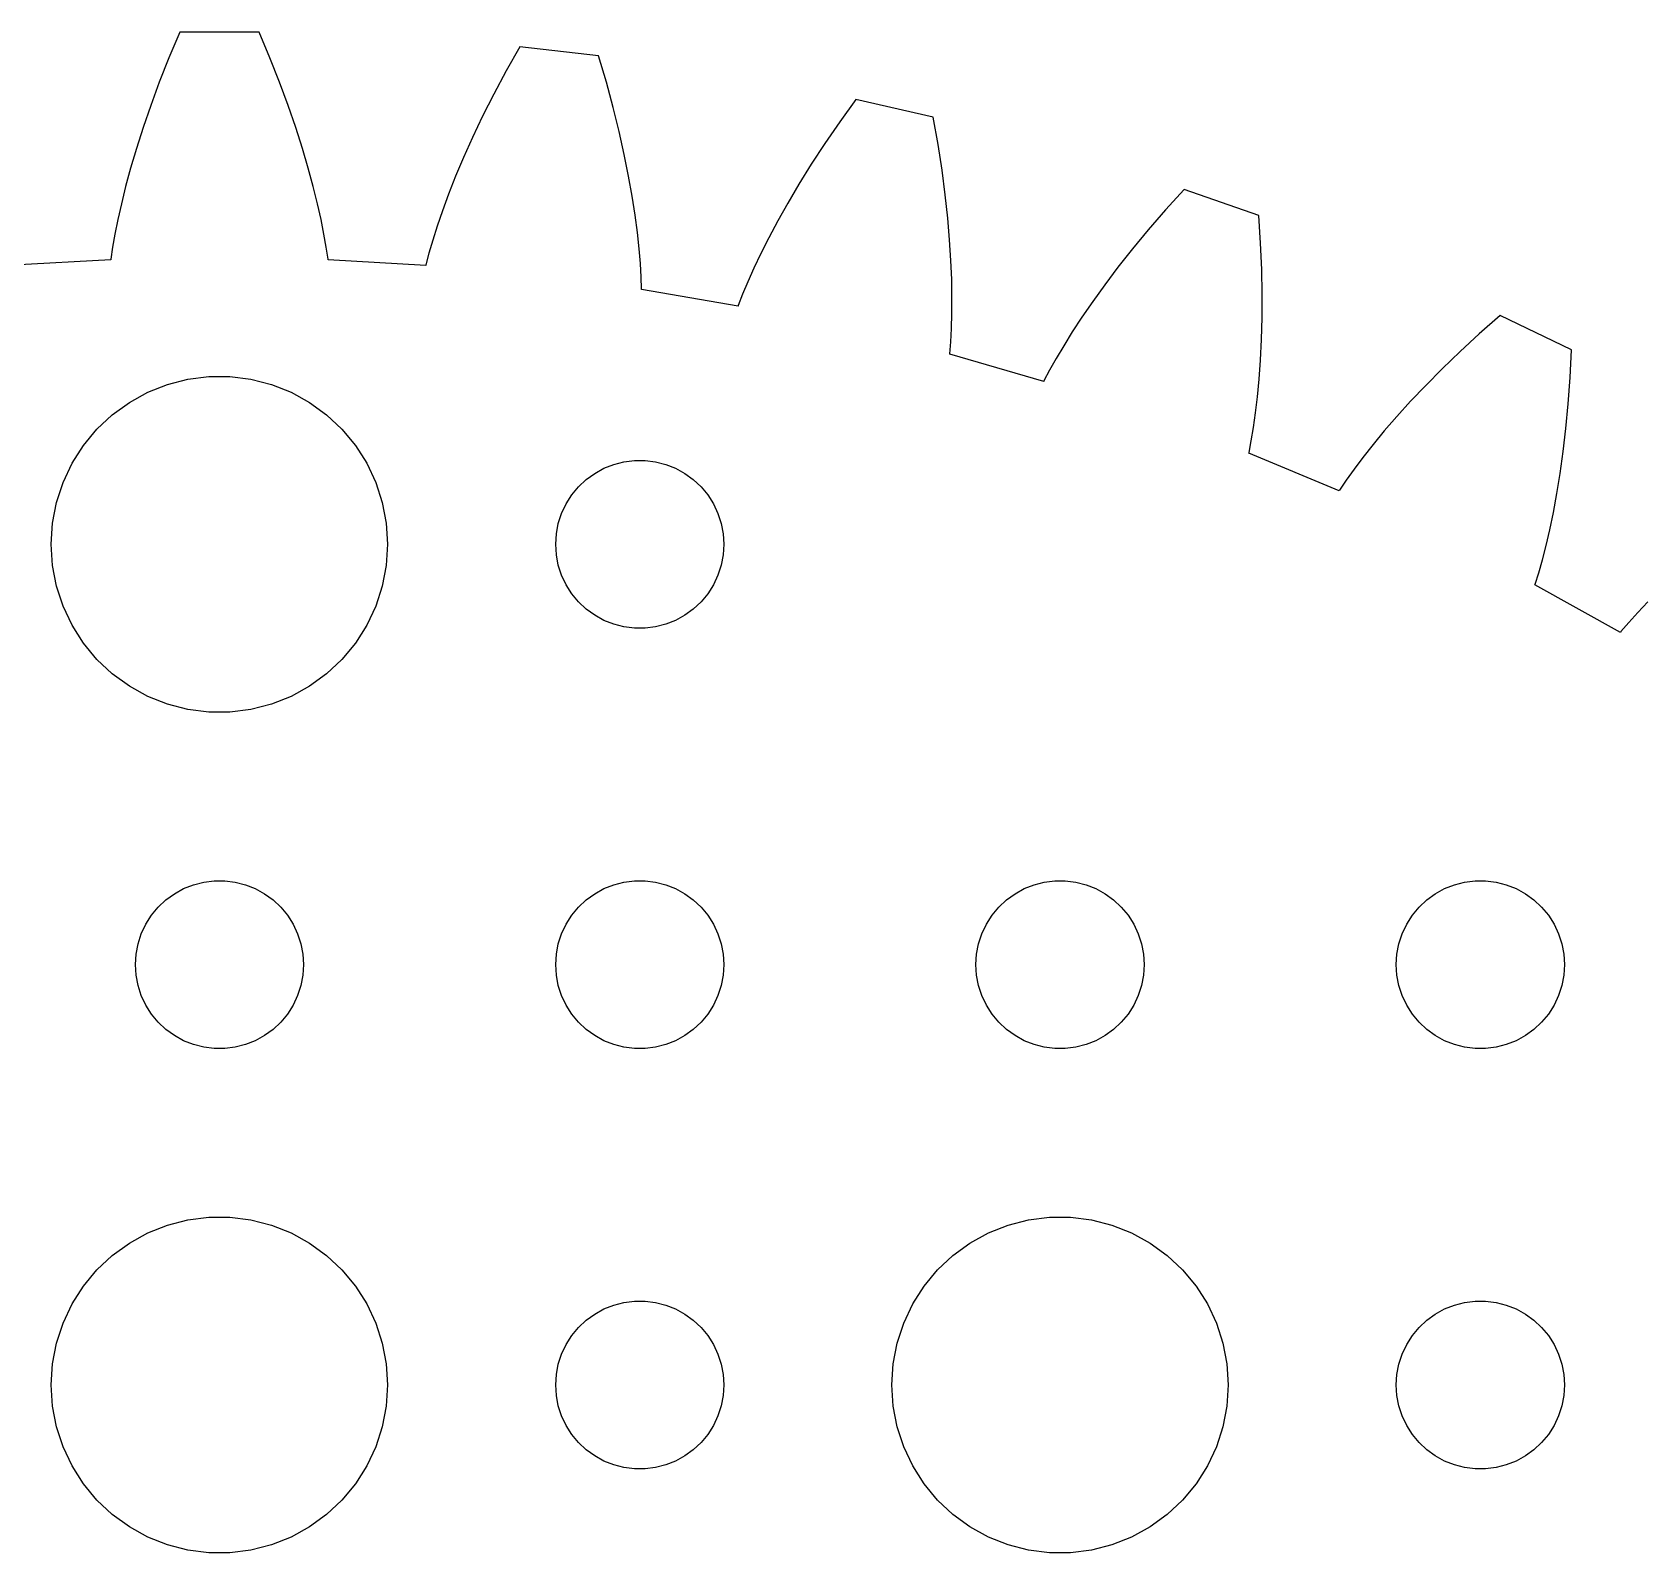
# Model space of a CAD drawing. Header units: metres. Extents: x -54 to 54, y -54 to 54.
# Drawn here: x -3.34 to 25.4, y 27.01 to 54.14 of the extents above; entities that cross this region are included whole.
import ezdxf

# ---------------------------------------------------------------- set-up
doc = ezdxf.new("R2010")
doc.units = ezdxf.units.M

msp = doc.modelspace()

# ---------------------------------------------------------------- linework, layer by layer
for p, q in [((-0.707458, 54.1374), (-0.899765, 53.6829)), ((0.707458, 54.1374), (-0.707458, 54.1374)), ((0.899765, 53.6829), (0.707458, 54.1374)), ((5.35844, 53.8762), (5.11647, 53.4461)), ((6.76447, 53.7177), (5.35844, 53.8762)), ((-0.899765, 53.6829), (-1.07236, 53.2478)), ((1.07236, 53.2478), (0.899765, 53.6829)), ((6.90468, 53.2446), (6.76447, 53.7177)), ((-1.07236, 53.2478), (-1.22618, 52.8327)), ((1.22618, 52.8327), (1.07236, 53.2478)), ((5.11647, 53.4461), (4.89624, 53.0331)), ((7.02747, 52.7929), (6.90468, 53.2446)), ((4.89624, 53.0331), (4.69691, 52.6378)), ((11.357, 52.9374), (11.0684, 52.5372)), ((12.7364, 52.6226), (11.357, 52.9374)), ((-1.22618, 52.8327), (-1.36227, 52.4383)), ((1.36227, 52.4383), (1.22618, 52.8327)), ((4.69691, 52.6378), (4.51752, 52.2611)), ((7.13385, 52.3632), (7.02747, 52.7929)), ((12.8228, 52.1367), (12.7364, 52.6226)), ((-1.36227, 52.4383), (-1.48166, 52.0651)), ((1.48166, 52.0651), (1.36227, 52.4383)), ((7.22493, 51.9561), (7.13385, 52.3632)), ((11.0684, 52.5372), (10.8033, 52.1514)), ((-1.48166, 52.0651), (-1.58534, 51.7136)), ((1.58534, 51.7136), (1.48166, 52.0651)), ((4.51752, 52.2611), (4.35709, 51.9036)), ((10.8033, 52.1514), (10.5609, 51.7809)), ((12.8942, 51.6741), (12.8228, 52.1367)), ((4.35709, 51.9036), (4.21471, 51.5659)), ((7.30177, 51.5718), (7.22493, 51.9561)), ((10.5609, 51.7809), (10.3405, 51.4267)), ((-1.58534, 51.7136), (-1.67439, 51.3844)), ((1.67439, 51.3844), (1.58534, 51.7136)), ((4.21471, 51.5659), (4.08936, 51.2488)), ((7.36545, 51.2109), (7.30177, 51.5718)), ((12.9518, 51.2352), (12.8942, 51.6741)), ((-1.67439, 51.3844), (-1.74988, 51.0779)), ((1.74988, 51.0779), (1.67439, 51.3844)), ((4.08936, 51.2488), (3.98003, 50.9527)), ((7.41708, 50.8738), (7.36545, 51.2109)), ((10.3405, 51.4267), (10.1411, 51.0894)), ((12.9967, 50.8204), (12.9518, 51.2352)), ((17.2127, 51.333), (16.8811, 50.9676)), ((18.5482, 50.8657), (17.2127, 51.333)), ((-1.74988, 51.0779), (-1.81288, 50.7946)), ((1.81288, 50.7946), (1.74988, 51.0779)), ((3.98003, 50.9527), (3.88571, 50.6782)), ((7.45778, 50.5608), (7.41708, 50.8738)), ((10.1411, 51.0894), (9.96176, 50.7698)), ((16.8811, 50.9676), (16.5744, 50.6139)), ((-1.81288, 50.7946), (-1.86449, 50.5349)), ((1.86449, 50.5349), (1.81288, 50.7946)), ((3.88571, 50.6782), (3.80534, 50.4259)), ((9.96176, 50.7698), (9.80168, 50.4687)), ((13.0301, 50.43), (12.9967, 50.8204)), ((16.5744, 50.6139), (16.2922, 50.2729)), ((18.5796, 50.3732), (18.5482, 50.8657)), ((-1.90581, 50.2991), (-1.93796, 50.0875)), ((-1.86449, 50.5349), (-1.90581, 50.2991)), ((1.90581, 50.2991), (1.86449, 50.5349)), ((1.93796, 50.0875), (1.90581, 50.2991)), ((3.80534, 50.4259), (3.73788, 50.1962)), ((7.48868, 50.2723), (7.45778, 50.5608)), ((9.80168, 50.4687), (9.6599, 50.1867)), ((13.0529, 50.0643), (13.0301, 50.43)), ((18.5988, 49.9055), (18.5796, 50.3732)), ((-1.93741, 50.0735), (-3.6815, 49.9797)), ((-1.93796, 50.0875), (-1.93741, 50.0735)), ((1.93758, 50.0776), (1.93796, 50.0875)), ((3.6812, 49.9756), (1.93758, 50.0776)), ((3.73788, 50.1962), (3.68224, 49.9895)), ((7.51086, 50.0084), (7.48868, 50.2723)), ((7.52553, 49.7694), (7.51086, 50.0084)), ((9.6599, 50.1867), (9.53543, 49.9245)), ((13.0665, 49.7235), (13.0529, 50.0643)), ((16.2922, 50.2729), (16.0334, 49.9456)), ((3.68224, 49.9895), (3.6812, 49.9756)), ((7.53378, 49.5556), (7.52553, 49.7694)), ((9.53543, 49.9245), (9.42732, 49.6828)), ((13.0719, 49.4079), (13.0665, 49.7235)), ((16.0334, 49.9456), (15.7975, 49.6327)), ((18.6069, 49.463), (18.5988, 49.9055)), ((7.5323, 49.5458), (7.53378, 49.5556)), ((9.25356, 49.2491), (7.5323, 49.5458)), ((9.33456, 49.4621), (9.25615, 49.2629)), ((9.42732, 49.6828), (9.33456, 49.4621)), ((15.7975, 49.6327), (15.5835, 49.3352)), ((18.6051, 49.0457), (18.6069, 49.463)), ((9.25615, 49.2629), (9.25356, 49.2491)), ((13.0703, 49.1177), (13.0719, 49.4079)), ((15.5835, 49.3352), (15.3908, 49.0539)), ((13.0628, 48.853), (13.0703, 49.1177)), ((15.3908, 49.0539), (15.2183, 48.7896)), ((18.5945, 48.654), (18.6051, 49.0457)), ((22.8519, 49.083), (22.4815, 48.757)), ((24.1267, 48.4691), (22.8519, 49.083)), ((13.0349, 48.4005), (13.0506, 48.6139)), ((13.0506, 48.6139), (13.0628, 48.853)), ((15.2183, 48.7896), (15.0652, 48.543)), ((18.5763, 48.288), (18.5945, 48.654)), ((22.4815, 48.757), (22.1372, 48.4399)), ((13.0323, 48.3909), (13.0349, 48.4005)), ((14.7095, 47.9034), (13.0323, 48.3909)), ((14.9308, 48.3148), (14.8139, 48.1059)), ((15.0652, 48.543), (14.9308, 48.3148)), ((18.5516, 47.9479), (18.5763, 48.288)), ((22.1372, 48.4399), (21.8185, 48.1327)), ((24.1028, 47.9762), (24.1267, 48.4691)), ((14.8139, 48.1059), (14.7136, 47.9168)), ((21.8185, 48.1327), (21.5247, 47.8363)), ((-1.60747, 47.533), (-1.27733, 47.7145)), ((-1.27733, 47.7145), (-0.927048, 47.8532)), ((-0.927048, 47.8532), (-0.562134, 47.9469)), ((-0.562134, 47.9469), (-0.18837, 47.9941)), ((-0.18837, 47.9941), (0.18837, 47.9941)), ((0.18837, 47.9941), (0.562134, 47.9469)), ((0.562134, 47.9469), (0.927048, 47.8532)), ((0.927048, 47.8532), (1.27733, 47.7145)), ((1.27733, 47.7145), (1.60747, 47.533)), ((14.7136, 47.9168), (14.7095, 47.9034)), ((18.5217, 47.6337), (18.5516, 47.9479)), ((21.5247, 47.8363), (21.2552, 47.5519)), ((24.0695, 47.5093), (24.1028, 47.9762)), ((-1.91226, 47.3115), (-1.60747, 47.533)), ((1.60747, 47.533), (1.91226, 47.3115)), ((18.4875, 47.3455), (18.5217, 47.6337)), ((21.2552, 47.5519), (21.0093, 47.2802)), ((24.028, 47.0686), (24.0695, 47.5093)), ((-2.1869, 47.0536), (-1.91226, 47.3115)), ((1.91226, 47.3115), (2.1869, 47.0536)), ((18.4505, 47.0833), (18.4875, 47.3455)), ((21.0093, 47.2802), (20.7863, 47.0222)), ((-2.42705, 46.7634), (-2.1869, 47.0536)), ((2.1869, 47.0536), (2.42705, 46.7634)), ((18.3721, 46.6367), (18.4116, 46.847)), ((18.4116, 46.847), (18.4505, 47.0833)), ((20.7863, 47.0222), (20.5853, 46.7789)), ((23.9795, 46.6542), (24.028, 47.0686)), ((-2.62891, 46.4453), (-2.42705, 46.7634)), ((2.42705, 46.7634), (2.62891, 46.4453)), ((18.3684, 46.6275), (18.3721, 46.6367)), ((19.9805, 45.9553), (18.3684, 46.6275)), ((20.5853, 46.7789), (20.4056, 46.551)), ((23.9251, 46.2661), (23.9795, 46.6542)), ((-2.78932, 46.1044), (-2.62891, 46.4453)), ((2.62891, 46.4453), (2.78932, 46.1044)), ((6.69626, 46.2665), (6.86133, 46.3572)), ((6.86133, 46.3572), (7.03647, 46.4266)), ((7.03647, 46.4266), (7.21892, 46.4734)), ((7.21892, 46.4734), (7.40581, 46.497)), ((7.40581, 46.497), (7.59418, 46.497)), ((7.59418, 46.497), (7.78107, 46.4734)), ((7.78107, 46.4734), (7.96352, 46.4266)), ((7.96352, 46.4266), (8.13866, 46.3572)), ((8.13866, 46.3572), (8.30373, 46.2665)), ((20.2464, 46.3393), (20.1069, 46.1448)), ((20.4056, 46.551), (20.2464, 46.3393)), ((-2.90575, 45.7461), (-2.78932, 46.1044)), ((2.78932, 46.1044), (2.90575, 45.7461)), ((6.28647, 45.8817), (6.40654, 46.0268)), ((6.40654, 46.0268), (6.54385, 46.1558)), ((6.54385, 46.1558), (6.69626, 46.2665)), ((8.30373, 46.2665), (8.45613, 46.1558)), ((8.45613, 46.1558), (8.59344, 46.0268)), ((8.59344, 46.0268), (8.71352, 45.8817)), ((20.1069, 46.1448), (19.9861, 45.9681)), ((23.866, 45.9045), (23.9251, 46.2661)), ((-2.97633, 45.376), (-2.90575, 45.7461)), ((2.90575, 45.7461), (2.97633, 45.376)), ((6.10533, 45.5522), (6.18553, 45.7226)), ((6.18553, 45.7226), (6.28647, 45.8817)), ((8.71352, 45.8817), (8.81445, 45.7226)), ((8.81445, 45.7226), (8.89465, 45.5522)), ((19.9861, 45.9681), (19.9805, 45.9553)), ((23.8034, 45.5693), (23.866, 45.9045)), ((6.04712, 45.373), (6.10533, 45.5522)), ((8.89465, 45.5522), (8.95287, 45.373)), ((23.7385, 45.2604), (23.8034, 45.5693)), ((-3, 45), (-2.97633, 45.376)), ((2.97633, 45.376), (3, 45)), ((6, 45), (6.01183, 45.188)), ((6.01183, 45.188), (6.04712, 45.373)), ((8.95287, 45.373), (8.98816, 45.188)), ((8.98816, 45.188), (9, 45)), ((23.6723, 44.9778), (23.7385, 45.2604)), ((-2.97633, 44.624), (-3, 45)), ((3, 45), (2.97633, 44.624)), ((6.01183, 44.812), (6, 45)), ((9, 45), (8.98816, 44.812)), ((23.6061, 44.7214), (23.6723, 44.9778)), ((-2.90575, 44.2539), (-2.97633, 44.624)), ((2.97633, 44.624), (2.90575, 44.2539)), ((6.04712, 44.627), (6.01183, 44.812)), ((6.10533, 44.4478), (6.04712, 44.627)), ((8.95287, 44.627), (8.89465, 44.4478)), ((8.98816, 44.812), (8.95287, 44.627)), ((23.541, 44.491), (23.6061, 44.7214)), ((6.18553, 44.2774), (6.10533, 44.4478)), ((6.28647, 44.1183), (6.18553, 44.2774)), ((8.81445, 44.2774), (8.71352, 44.1183)), ((8.89465, 44.4478), (8.81445, 44.2774)), ((23.4736, 44.2777), (23.4782, 44.2864)), ((25.0002, 43.4292), (23.4736, 44.2777)), ((23.4782, 44.2864), (23.541, 44.491)), ((-2.78932, 43.8956), (-2.90575, 44.2539)), ((2.90575, 44.2539), (2.78932, 43.8956)), ((6.40654, 43.9732), (6.28647, 44.1183)), ((6.54385, 43.8442), (6.40654, 43.9732)), ((8.59344, 43.9732), (8.45613, 43.8442)), ((8.71352, 44.1183), (8.59344, 43.9732)), ((25.4894, 43.9736), (25.3075, 43.7811)), ((-2.62891, 43.5547), (-2.78932, 43.8956)), ((2.78932, 43.8956), (2.62891, 43.5547)), ((6.69626, 43.7335), (6.54385, 43.8442)), ((6.86133, 43.6428), (6.69626, 43.7335)), ((8.30373, 43.7335), (8.13866, 43.6428)), ((8.45613, 43.8442), (8.30373, 43.7335)), ((25.3075, 43.7811), (25.147, 43.6034)), ((-2.42705, 43.2366), (-2.62891, 43.5547)), ((2.62891, 43.5547), (2.42705, 43.2366)), ((7.03647, 43.5734), (6.86133, 43.6428)), ((7.21892, 43.5266), (7.03647, 43.5734)), ((7.40581, 43.503), (7.21892, 43.5266)), ((7.59418, 43.503), (7.40581, 43.503)), ((7.78107, 43.5266), (7.59418, 43.503)), ((7.96352, 43.5734), (7.78107, 43.5266)), ((8.13866, 43.6428), (7.96352, 43.5734)), ((25.0072, 43.4414), (25.0002, 43.4292)), ((25.147, 43.6034), (25.0072, 43.4414)), ((-2.1869, 42.9464), (-2.42705, 43.2366)), ((2.42705, 43.2366), (2.1869, 42.9464)), ((-1.91226, 42.6885), (-2.1869, 42.9464)), ((2.1869, 42.9464), (1.91226, 42.6885)), ((-1.60747, 42.467), (-1.91226, 42.6885)), ((1.91226, 42.6885), (1.60747, 42.467)), ((-1.27733, 42.2855), (-1.60747, 42.467)), ((-0.927048, 42.1468), (-1.27733, 42.2855)), ((1.27733, 42.2855), (0.927048, 42.1468)), ((1.60747, 42.467), (1.27733, 42.2855)), ((-0.562134, 42.0531), (-0.927048, 42.1468)), ((-0.18837, 42.0059), (-0.562134, 42.0531)), ((0.18837, 42.0059), (-0.18837, 42.0059)), ((0.562134, 42.0531), (0.18837, 42.0059)), ((0.927048, 42.1468), (0.562134, 42.0531)), ((-0.803726, 38.7665), (-0.638657, 38.8572)), ((-0.638657, 38.8572), (-0.463516, 38.9266)), ((-0.463516, 38.9266), (-0.281067, 38.9734)), ((-0.281067, 38.9734), (-0.094177, 38.997)), ((-0.094177, 38.997), (0.094177, 38.997)), ((0.094177, 38.997), (0.281067, 38.9734)), ((0.281067, 38.9734), (0.463516, 38.9266)), ((0.463516, 38.9266), (0.638657, 38.8572)), ((0.638657, 38.8572), (0.803726, 38.7665)), ((6.69626, 38.7665), (6.86133, 38.8572)), ((6.86133, 38.8572), (7.03647, 38.9266)), ((7.03647, 38.9266), (7.21892, 38.9734)), ((7.21892, 38.9734), (7.40581, 38.997)), ((7.40581, 38.997), (7.59418, 38.997)), ((7.59418, 38.997), (7.78107, 38.9734)), ((7.78107, 38.9734), (7.96352, 38.9266)), ((7.96352, 38.9266), (8.13866, 38.8572)), ((8.13866, 38.8572), (8.30373, 38.7665)), ((14.1963, 38.7665), (14.3613, 38.8572)), ((14.3613, 38.8572), (14.5365, 38.9266)), ((14.5365, 38.9266), (14.7189, 38.9734)), ((14.7189, 38.9734), (14.9058, 38.997)), ((14.9058, 38.997), (15.0942, 38.997)), ((15.0942, 38.997), (15.2811, 38.9734)), ((15.2811, 38.9734), (15.4635, 38.9266)), ((15.4635, 38.9266), (15.6387, 38.8572)), ((15.6387, 38.8572), (15.8037, 38.7665)), ((21.6963, 38.7665), (21.8613, 38.8572)), ((21.8613, 38.8572), (22.0365, 38.9266)), ((22.0365, 38.9266), (22.2189, 38.9734)), ((22.2189, 38.9734), (22.4058, 38.997)), ((22.4058, 38.997), (22.5942, 38.997)), ((22.5942, 38.997), (22.7811, 38.9734)), ((22.7811, 38.9734), (22.9635, 38.9266)), ((22.9635, 38.9266), (23.1387, 38.8572)), ((23.1387, 38.8572), (23.3037, 38.7665)), ((-1.21352, 38.3817), (-1.09344, 38.5268)), ((-1.09344, 38.5268), (-0.956131, 38.6558)), ((-0.956131, 38.6558), (-0.803726, 38.7665)), ((0.803726, 38.7665), (0.956131, 38.6558)), ((0.956131, 38.6558), (1.09344, 38.5268)), ((1.09344, 38.5268), (1.21352, 38.3817)), ((6.28647, 38.3817), (6.40654, 38.5268)), ((6.40654, 38.5268), (6.54385, 38.6558)), ((6.54385, 38.6558), (6.69626, 38.7665)), ((8.30373, 38.7665), (8.45613, 38.6558)), ((8.45613, 38.6558), (8.59344, 38.5268)), ((8.59344, 38.5268), (8.71352, 38.3817)), ((13.7865, 38.3817), (13.9065, 38.5268)), ((13.9065, 38.5268), (14.0439, 38.6558)), ((14.0439, 38.6558), (14.1963, 38.7665)), ((15.8037, 38.7665), (15.9561, 38.6558)), ((15.9561, 38.6558), (16.0934, 38.5268)), ((16.0934, 38.5268), (16.2135, 38.3817)), ((21.2865, 38.3817), (21.4065, 38.5268)), ((21.4065, 38.5268), (21.5439, 38.6558)), ((21.5439, 38.6558), (21.6963, 38.7665)), ((23.3037, 38.7665), (23.4561, 38.6558)), ((23.4561, 38.6558), (23.5934, 38.5268)), ((23.5934, 38.5268), (23.7135, 38.3817)), ((-1.31445, 38.2226), (-1.21352, 38.3817)), ((1.21352, 38.3817), (1.31445, 38.2226)), ((6.18553, 38.2226), (6.28647, 38.3817)), ((8.71352, 38.3817), (8.81445, 38.2226)), ((13.6855, 38.2226), (13.7865, 38.3817)), ((16.2135, 38.3817), (16.3145, 38.2226)), ((21.1855, 38.2226), (21.2865, 38.3817)), ((23.7135, 38.3817), (23.8145, 38.2226)), ((-1.45287, 37.873), (-1.39465, 38.0522)), ((-1.39465, 38.0522), (-1.31445, 38.2226)), ((1.31445, 38.2226), (1.39465, 38.0522)), ((1.39465, 38.0522), (1.45287, 37.873)), ((6.04712, 37.873), (6.10533, 38.0522)), ((6.10533, 38.0522), (6.18553, 38.2226)), ((8.81445, 38.2226), (8.89465, 38.0522)), ((8.89465, 38.0522), (8.95287, 37.873)), ((13.5471, 37.873), (13.6053, 38.0522)), ((13.6053, 38.0522), (13.6855, 38.2226)), ((16.3145, 38.2226), (16.3947, 38.0522)), ((16.3947, 38.0522), (16.4529, 37.873)), ((21.0471, 37.873), (21.1053, 38.0522)), ((21.1053, 38.0522), (21.1855, 38.2226)), ((23.8145, 38.2226), (23.8947, 38.0522)), ((23.8947, 38.0522), (23.9529, 37.873)), ((-1.5, 37.5), (-1.48816, 37.688)), ((-1.48816, 37.688), (-1.45287, 37.873)), ((1.45287, 37.873), (1.48816, 37.688)), ((1.48816, 37.688), (1.5, 37.5)), ((6, 37.5), (6.01183, 37.688)), ((6.01183, 37.688), (6.04712, 37.873)), ((8.95287, 37.873), (8.98816, 37.688)), ((8.98816, 37.688), (9, 37.5)), ((13.5, 37.5), (13.5118, 37.688)), ((13.5118, 37.688), (13.5471, 37.873)), ((16.4529, 37.873), (16.4882, 37.688)), ((16.4882, 37.688), (16.5, 37.5)), ((21, 37.5), (21.0118, 37.688)), ((21.0118, 37.688), (21.0471, 37.873)), ((23.9529, 37.873), (23.9882, 37.688)), ((23.9882, 37.688), (24, 37.5)), ((-1.48816, 37.312), (-1.5, 37.5)), ((1.5, 37.5), (1.48816, 37.312)), ((6.01183, 37.312), (6, 37.5)), ((9, 37.5), (8.98816, 37.312)), ((13.5118, 37.312), (13.5, 37.5)), ((16.5, 37.5), (16.4882, 37.312)), ((21.0118, 37.312), (21, 37.5)), ((24, 37.5), (23.9882, 37.312)), ((-1.45287, 37.127), (-1.48816, 37.312)), ((-1.39465, 36.9478), (-1.45287, 37.127)), ((1.45287, 37.127), (1.39465, 36.9478)), ((1.48816, 37.312), (1.45287, 37.127)), ((6.04712, 37.127), (6.01183, 37.312)), ((6.10533, 36.9478), (6.04712, 37.127)), ((8.95287, 37.127), (8.89465, 36.9478)), ((8.98816, 37.312), (8.95287, 37.127)), ((13.5471, 37.127), (13.5118, 37.312)), ((13.6053, 36.9478), (13.5471, 37.127)), ((16.4529, 37.127), (16.3947, 36.9478)), ((16.4882, 37.312), (16.4529, 37.127)), ((21.0471, 37.127), (21.0118, 37.312)), ((21.1053, 36.9478), (21.0471, 37.127)), ((23.9529, 37.127), (23.8947, 36.9478)), ((23.9882, 37.312), (23.9529, 37.127)), ((-1.31445, 36.7774), (-1.39465, 36.9478)), ((1.39465, 36.9478), (1.31445, 36.7774)), ((6.18553, 36.7774), (6.10533, 36.9478)), ((8.89465, 36.9478), (8.81445, 36.7774)), ((13.6855, 36.7774), (13.6053, 36.9478)), ((16.3947, 36.9478), (16.3145, 36.7774)), ((21.1855, 36.7774), (21.1053, 36.9478)), ((23.8947, 36.9478), (23.8145, 36.7774)), ((-1.21352, 36.6183), (-1.31445, 36.7774)), ((-1.09344, 36.4732), (-1.21352, 36.6183)), ((1.21352, 36.6183), (1.09344, 36.4732)), ((1.31445, 36.7774), (1.21352, 36.6183)), ((6.28647, 36.6183), (6.18553, 36.7774)), ((6.40654, 36.4732), (6.28647, 36.6183)), ((8.71352, 36.6183), (8.59344, 36.4732)), ((8.81445, 36.7774), (8.71352, 36.6183)), ((13.7865, 36.6183), (13.6855, 36.7774)), ((13.9065, 36.4732), (13.7865, 36.6183)), ((16.2135, 36.6183), (16.0934, 36.4732)), ((16.3145, 36.7774), (16.2135, 36.6183)), ((21.2865, 36.6183), (21.1855, 36.7774)), ((21.4065, 36.4732), (21.2865, 36.6183)), ((23.7135, 36.6183), (23.5934, 36.4732)), ((23.8145, 36.7774), (23.7135, 36.6183)), ((-0.956131, 36.3442), (-1.09344, 36.4732)), ((-0.803726, 36.2335), (-0.956131, 36.3442)), ((-0.638657, 36.1428), (-0.803726, 36.2335)), ((0.803726, 36.2335), (0.638657, 36.1428)), ((0.956131, 36.3442), (0.803726, 36.2335)), ((1.09344, 36.4732), (0.956131, 36.3442)), ((6.54385, 36.3442), (6.40654, 36.4732)), ((6.69626, 36.2335), (6.54385, 36.3442)), ((6.86133, 36.1428), (6.69626, 36.2335)), ((8.30373, 36.2335), (8.13866, 36.1428)), ((8.45613, 36.3442), (8.30373, 36.2335)), ((8.59344, 36.4732), (8.45613, 36.3442)), ((14.0439, 36.3442), (13.9065, 36.4732)), ((14.1963, 36.2335), (14.0439, 36.3442)), ((14.3613, 36.1428), (14.1963, 36.2335)), ((15.8037, 36.2335), (15.6387, 36.1428)), ((15.9561, 36.3442), (15.8037, 36.2335)), ((16.0934, 36.4732), (15.9561, 36.3442)), ((21.5439, 36.3442), (21.4065, 36.4732)), ((21.6963, 36.2335), (21.5439, 36.3442)), ((21.8613, 36.1428), (21.6963, 36.2335)), ((23.3037, 36.2335), (23.1387, 36.1428)), ((23.4561, 36.3442), (23.3037, 36.2335)), ((23.5934, 36.4732), (23.4561, 36.3442)), ((-0.463516, 36.0734), (-0.638657, 36.1428)), ((-0.281067, 36.0266), (-0.463516, 36.0734)), ((-0.094177, 36.003), (-0.281067, 36.0266)), ((0.094177, 36.003), (-0.094177, 36.003)), ((0.281067, 36.0266), (0.094177, 36.003)), ((0.463516, 36.0734), (0.281067, 36.0266)), ((0.638657, 36.1428), (0.463516, 36.0734)), ((7.03647, 36.0734), (6.86133, 36.1428)), ((7.21892, 36.0266), (7.03647, 36.0734)), ((7.40581, 36.003), (7.21892, 36.0266)), ((7.59418, 36.003), (7.40581, 36.003)), ((7.78107, 36.0266), (7.59418, 36.003)), ((7.96352, 36.0734), (7.78107, 36.0266)), ((8.13866, 36.1428), (7.96352, 36.0734)), ((14.5365, 36.0734), (14.3613, 36.1428)), ((14.7189, 36.0266), (14.5365, 36.0734)), ((14.9058, 36.003), (14.7189, 36.0266)), ((15.0942, 36.003), (14.9058, 36.003)), ((15.2811, 36.0266), (15.0942, 36.003)), ((15.4635, 36.0734), (15.2811, 36.0266)), ((15.6387, 36.1428), (15.4635, 36.0734)), ((22.0365, 36.0734), (21.8613, 36.1428)), ((22.2189, 36.0266), (22.0365, 36.0734)), ((22.4058, 36.003), (22.2189, 36.0266)), ((22.5942, 36.003), (22.4058, 36.003)), ((22.7811, 36.0266), (22.5942, 36.003)), ((22.9635, 36.0734), (22.7811, 36.0266)), ((23.1387, 36.1428), (22.9635, 36.0734)), ((-1.27733, 32.7145), (-0.927048, 32.8532)), ((-0.927048, 32.8532), (-0.562134, 32.9469)), ((-0.562134, 32.9469), (-0.18837, 32.9941)), ((-0.18837, 32.9941), (0.18837, 32.9941)), ((0.18837, 32.9941), (0.562134, 32.9469)), ((0.562134, 32.9469), (0.927048, 32.8532)), ((0.927048, 32.8532), (1.27733, 32.7145)), ((13.7227, 32.7145), (14.0729, 32.8532)), ((14.0729, 32.8532), (14.4379, 32.9469)), ((14.4379, 32.9469), (14.8116, 32.9941)), ((14.8116, 32.9941), (15.1884, 32.9941)), ((15.1884, 32.9941), (15.5621, 32.9469)), ((15.5621, 32.9469), (15.927, 32.8532)), ((15.927, 32.8532), (16.2773, 32.7145)), ((-1.91226, 32.3115), (-1.60747, 32.533)), ((-1.60747, 32.533), (-1.27733, 32.7145)), ((1.27733, 32.7145), (1.60747, 32.533)), ((1.60747, 32.533), (1.91226, 32.3115)), ((13.0877, 32.3115), (13.3925, 32.533)), ((13.3925, 32.533), (13.7227, 32.7145)), ((16.2773, 32.7145), (16.6075, 32.533)), ((16.6075, 32.533), (16.9123, 32.3115)), ((-2.1869, 32.0536), (-1.91226, 32.3115)), ((1.91226, 32.3115), (2.1869, 32.0536)), ((12.8131, 32.0536), (13.0877, 32.3115)), ((16.9123, 32.3115), (17.1869, 32.0536)), ((-2.42705, 31.7634), (-2.1869, 32.0536)), ((2.1869, 32.0536), (2.42705, 31.7634)), ((12.5729, 31.7634), (12.8131, 32.0536)), ((17.1869, 32.0536), (17.427, 31.7634)), ((-2.62891, 31.4453), (-2.42705, 31.7634)), ((2.42705, 31.7634), (2.62891, 31.4453)), ((12.3711, 31.4453), (12.5729, 31.7634)), ((17.427, 31.7634), (17.6289, 31.4453)), ((-2.78932, 31.1044), (-2.62891, 31.4453)), ((2.62891, 31.4453), (2.78932, 31.1044)), ((6.69626, 31.2665), (6.86133, 31.3572)), ((6.86133, 31.3572), (7.03647, 31.4266)), ((7.03647, 31.4266), (7.21892, 31.4734)), ((7.21892, 31.4734), (7.40581, 31.497)), ((7.40581, 31.497), (7.59418, 31.497)), ((7.59418, 31.497), (7.78107, 31.4734)), ((7.78107, 31.4734), (7.96352, 31.4266)), ((7.96352, 31.4266), (8.13866, 31.3572)), ((8.13866, 31.3572), (8.30373, 31.2665)), ((12.2107, 31.1044), (12.3711, 31.4453)), ((17.6289, 31.4453), (17.7893, 31.1044)), ((21.6963, 31.2665), (21.8613, 31.3572)), ((21.8613, 31.3572), (22.0365, 31.4266)), ((22.0365, 31.4266), (22.2189, 31.4734)), ((22.2189, 31.4734), (22.4058, 31.497)), ((22.4058, 31.497), (22.5942, 31.497)), ((22.5942, 31.497), (22.7811, 31.4734)), ((22.7811, 31.4734), (22.9635, 31.4266)), ((22.9635, 31.4266), (23.1387, 31.3572)), ((23.1387, 31.3572), (23.3037, 31.2665)), ((-2.90575, 30.7461), (-2.78932, 31.1044)), ((2.78932, 31.1044), (2.90575, 30.7461)), ((6.40654, 31.0268), (6.54385, 31.1558)), ((6.54385, 31.1558), (6.69626, 31.2665)), ((8.30373, 31.2665), (8.45613, 31.1558)), ((8.45613, 31.1558), (8.59344, 31.0268)), ((12.0942, 30.7461), (12.2107, 31.1044)), ((17.7893, 31.1044), (17.9057, 30.7461)), ((21.4065, 31.0268), (21.5439, 31.1558)), ((21.5439, 31.1558), (21.6963, 31.2665)), ((23.3037, 31.2665), (23.4561, 31.1558)), ((23.4561, 31.1558), (23.5934, 31.0268)), ((6.18553, 30.7226), (6.28647, 30.8817)), ((6.28647, 30.8817), (6.40654, 31.0268)), ((8.59344, 31.0268), (8.71352, 30.8817)), ((8.71352, 30.8817), (8.81445, 30.7226)), ((21.1855, 30.7226), (21.2865, 30.8817)), ((21.2865, 30.8817), (21.4065, 31.0268)), ((23.5934, 31.0268), (23.7135, 30.8817)), ((23.7135, 30.8817), (23.8145, 30.7226)), ((-2.97633, 30.376), (-2.90575, 30.7461)), ((2.90575, 30.7461), (2.97633, 30.376)), ((6.04712, 30.373), (6.10533, 30.5522)), ((6.10533, 30.5522), (6.18553, 30.7226)), ((8.81445, 30.7226), (8.89465, 30.5522)), ((8.89465, 30.5522), (8.95287, 30.373)), ((12.0237, 30.376), (12.0942, 30.7461)), ((17.9057, 30.7461), (17.9763, 30.376)), ((21.0471, 30.373), (21.1053, 30.5522)), ((21.1053, 30.5522), (21.1855, 30.7226)), ((23.8145, 30.7226), (23.8947, 30.5522)), ((23.8947, 30.5522), (23.9529, 30.373)), ((-3, 30), (-2.97633, 30.376)), ((2.97633, 30.376), (3, 30)), ((6, 30), (6.01183, 30.188)), ((6.01183, 30.188), (6.04712, 30.373)), ((8.95287, 30.373), (8.98816, 30.188)), ((8.98816, 30.188), (9, 30)), ((12, 30), (12.0237, 30.376)), ((17.9763, 30.376), (18, 30)), ((21, 30), (21.0118, 30.188)), ((21.0118, 30.188), (21.0471, 30.373)), ((23.9529, 30.373), (23.9882, 30.188)), ((23.9882, 30.188), (24, 30)), ((-2.97633, 29.624), (-3, 30)), ((3, 30), (2.97633, 29.624)), ((6.01183, 29.812), (6, 30)), ((9, 30), (8.98816, 29.812)), ((12.0237, 29.624), (12, 30)), ((18, 30), (17.9763, 29.624)), ((21.0118, 29.812), (21, 30)), ((24, 30), (23.9882, 29.812)), ((-2.90575, 29.2539), (-2.97633, 29.624)), ((2.97633, 29.624), (2.90575, 29.2539)), ((6.04712, 29.627), (6.01183, 29.812)), ((6.10533, 29.4478), (6.04712, 29.627)), ((8.95287, 29.627), (8.89465, 29.4478)), ((8.98816, 29.812), (8.95287, 29.627)), ((12.0942, 29.2539), (12.0237, 29.624)), ((17.9763, 29.624), (17.9057, 29.2539)), ((21.0471, 29.627), (21.0118, 29.812)), ((21.1053, 29.4478), (21.0471, 29.627)), ((23.9529, 29.627), (23.8947, 29.4478)), ((23.9882, 29.812), (23.9529, 29.627)), ((6.18553, 29.2774), (6.10533, 29.4478)), ((8.89465, 29.4478), (8.81445, 29.2774)), ((21.1855, 29.2774), (21.1053, 29.4478)), ((23.8947, 29.4478), (23.8145, 29.2774)), ((-2.78932, 28.8956), (-2.90575, 29.2539)), ((2.90575, 29.2539), (2.78932, 28.8956)), ((6.28647, 29.1183), (6.18553, 29.2774)), ((6.40654, 28.9732), (6.28647, 29.1183)), ((8.71352, 29.1183), (8.59344, 28.9732)), ((8.81445, 29.2774), (8.71352, 29.1183)), ((12.2107, 28.8956), (12.0942, 29.2539)), ((17.9057, 29.2539), (17.7893, 28.8956)), ((21.2865, 29.1183), (21.1855, 29.2774)), ((21.4065, 28.9732), (21.2865, 29.1183)), ((23.7135, 29.1183), (23.5934, 28.9732)), ((23.8145, 29.2774), (23.7135, 29.1183)), ((-2.62891, 28.5547), (-2.78932, 28.8956)), ((2.78932, 28.8956), (2.62891, 28.5547)), ((6.54385, 28.8442), (6.40654, 28.9732)), ((6.69626, 28.7335), (6.54385, 28.8442)), ((8.45613, 28.8442), (8.30373, 28.7335)), ((8.59344, 28.9732), (8.45613, 28.8442)), ((12.3711, 28.5547), (12.2107, 28.8956)), ((17.7893, 28.8956), (17.6289, 28.5547)), ((21.5439, 28.8442), (21.4065, 28.9732)), ((21.6963, 28.7335), (21.5439, 28.8442)), ((23.4561, 28.8442), (23.3037, 28.7335)), ((23.5934, 28.9732), (23.4561, 28.8442)), ((-2.42705, 28.2366), (-2.62891, 28.5547)), ((2.62891, 28.5547), (2.42705, 28.2366)), ((6.86133, 28.6427), (6.69626, 28.7335)), ((7.03647, 28.5734), (6.86133, 28.6427)), ((7.21892, 28.5266), (7.03647, 28.5734)), ((7.40581, 28.503), (7.21892, 28.5266)), ((7.59418, 28.503), (7.40581, 28.503)), ((7.78107, 28.5266), (7.59418, 28.503)), ((7.96352, 28.5734), (7.78107, 28.5266)), ((8.13866, 28.6427), (7.96352, 28.5734)), ((8.30373, 28.7335), (8.13866, 28.6427)), ((12.5729, 28.2366), (12.3711, 28.5547)), ((17.6289, 28.5547), (17.427, 28.2366)), ((21.8613, 28.6427), (21.6963, 28.7335)), ((22.0365, 28.5734), (21.8613, 28.6427)), ((22.2189, 28.5266), (22.0365, 28.5734)), ((22.4058, 28.503), (22.2189, 28.5266)), ((22.5942, 28.503), (22.4058, 28.503)), ((22.7811, 28.5266), (22.5942, 28.503)), ((22.9635, 28.5734), (22.7811, 28.5266)), ((23.1387, 28.6427), (22.9635, 28.5734)), ((23.3037, 28.7335), (23.1387, 28.6427)), ((-2.1869, 27.9464), (-2.42705, 28.2366)), ((2.42705, 28.2366), (2.1869, 27.9464)), ((12.8131, 27.9464), (12.5729, 28.2366)), ((17.427, 28.2366), (17.1869, 27.9464)), ((-1.91226, 27.6884), (-2.1869, 27.9464)), ((2.1869, 27.9464), (1.91226, 27.6884)), ((13.0877, 27.6884), (12.8131, 27.9464)), ((17.1869, 27.9464), (16.9123, 27.6884)), ((-1.60747, 27.467), (-1.91226, 27.6884)), ((1.91226, 27.6884), (1.60747, 27.467)), ((13.3925, 27.467), (13.0877, 27.6884)), ((16.9123, 27.6884), (16.6075, 27.467)), ((-1.27733, 27.2855), (-1.60747, 27.467)), ((1.60747, 27.467), (1.27733, 27.2855)), ((13.7227, 27.2855), (13.3925, 27.467)), ((16.6075, 27.467), (16.2773, 27.2855)), ((-0.927048, 27.1468), (-1.27733, 27.2855)), ((-0.562134, 27.0531), (-0.927048, 27.1468)), ((-0.18837, 27.0059), (-0.562134, 27.0531)), ((0.562134, 27.0531), (0.18837, 27.0059)), ((0.927048, 27.1468), (0.562134, 27.0531)), ((1.27733, 27.2855), (0.927048, 27.1468)), ((14.0729, 27.1468), (13.7227, 27.2855)), ((14.4379, 27.0531), (14.0729, 27.1468)), ((14.8116, 27.0059), (14.4379, 27.0531)), ((15.5621, 27.0531), (15.1884, 27.0059)), ((15.927, 27.1468), (15.5621, 27.0531)), ((16.2773, 27.2855), (15.927, 27.1468)), ((0.18837, 27.0059), (-0.18837, 27.0059)), ((15.1884, 27.0059), (14.8116, 27.0059))]:
    msp.add_line(p, q)

doc.saveas('drawing.dxf')
